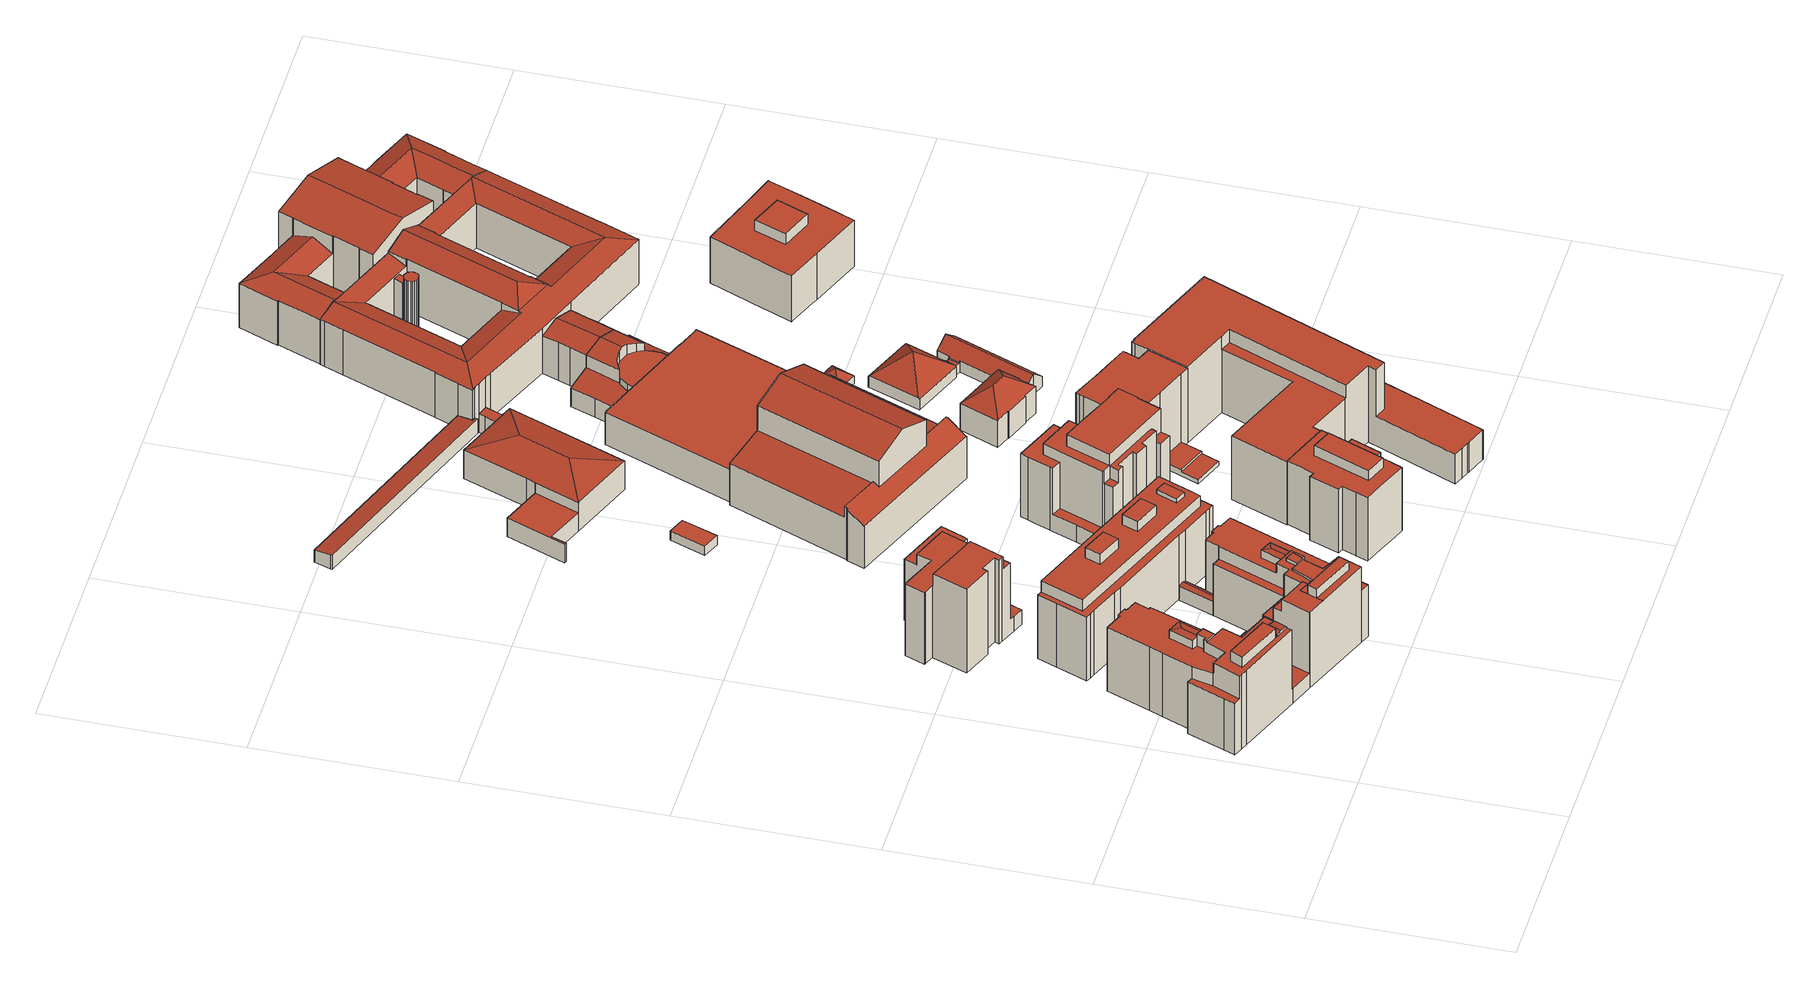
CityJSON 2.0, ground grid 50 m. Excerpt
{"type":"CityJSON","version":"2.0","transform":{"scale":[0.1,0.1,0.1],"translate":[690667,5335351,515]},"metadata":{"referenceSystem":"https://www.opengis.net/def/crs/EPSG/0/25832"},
"CityObjects":{
"building1":{"type":"Building","attributes":{"Gemeindeschluessel":"09162000","HoeheDach":"542.235","HoeheGrund":"517.070","Methode":"2000","NiedrigsteTraufeDesGebaeudes":"521.544","Geometrietyp2DReferenz":"3000","function":"31001_9998","roofType":"1000","measuredHeight":25.16,"storeysAboveGround":7},"geometry":[{"type":"MultiSurface","lod":"2","boundaries":[[[0,1,2,3,4,5,6,7,8,9,10,11,12,13,14,15,16]],[[17,18,19,20]],[[21,22,23,24,25,26,27,28]],[[29,30,31,32]],[[33,34,35,36,37,38,39,40,41,42,43,44,45,46]],[[47,48,49,50,51,52]],[[53,45,44,54]],[[55,56,57,58]],[[59,60,61,62]],[[63,64,65]],[[66,67,68,69,70,71,72,73,74,17,20,75,76,77,78,79,80,81,82,83,84,85,86,87,88,89,90,91,92,93,94,95,96,97,59,62,98,99]],[[87,86,100,101,102,46]],[[103,104,105,106]],[[107,108,109,110,111]],[[106,105,112,113,114,115,116]],[[117,118,119,120]],[[95,121,122,96]],[[123,124,125,126]],[[88,87,46,45,53,127]],[[128,30,29,2,1,40,39]],[[83,82,129,130,131,132]],[[133,134,50,49]],[[42,135,136,137,14,13,43]],[[138,139,140,141]],[[58,57,65,142]],[[90,10,9,91]],[[143,102,101,144]],[[145,35,34,146,52]],[[141,140,147,148,149,150]],[[105,104,151,112]],[[152,144,101,100]],[[2,29,153,3]],[[154,155,156,157,158,118,117,116,115,159,160,161]],[[162,133,49,48]],[[79,163,164,80]],[[152,165,166,167,111,110,144]],[[37,32,31,168,38]],[[75,169,170,76]],[[97,171,60,59]],[[76,170,172,77]],[[0,16,173,135,42,41]],[[92,8,7,93]],[[125,124,132,131]],[[136,174,175,137]],[[52,51,176,162,48,47,177,178,153,29,32,179,145]],[[56,180,63,65,57]],[[141,150,181,55,58,142,182,183,184,185,130,129,186,164,163,187,172,170,169,19,18,188,138]],[[3,153,178,4]],[[150,149,189,181]],[[91,9,8,92]],[[33,190,146,34]],[[52,146,190,191,167,166,47]],[[192,193,148,147]],[[71,27,26,72]],[[17,74,24,23,188,18]],[[72,26,25,73]],[[194,64,63,180]],[[181,189,195,56,55]],[[21,196,139,138,22]],[[197,54,44,43,13,12]],[[67,66,166,165,198]],[[195,199,194,180,56]],[[159,115,114,200]],[[200,114,113,201]],[[93,7,6,94]],[[107,191,190,33,108]],[[77,172,187,78]],[[46,102,143,109,108,33]],[[183,194,199,193,192,184]],[[182,64,194,183]],[[117,120,202,203,192,147,140,139,196,204,205,161,160,103,106,116]],[[89,88,127,197,12,11]],[[197,127,53,54]],[[14,137,175,15]],[[62,61,206,98]],[[128,168,31,30]],[[176,134,133,162]],[[20,19,169,75]],[[68,67,198,154,161,205]],[[207,208,158,157]],[[152,100,209,155,154,198,165]],[[135,173,174,136]],[[113,112,151,201]],[[144,110,109,143]],[[15,175,173,16]],[[70,28,27,71]],[[68,205,204,69]],[[22,138,188,23]],[[38,168,128,39]],[[210,206,61,60,171,122,121,211]],[[208,202,120,119]],[[81,186,129,82]],[[66,99,210,177,47,166]],[[142,65,64,182]],[[73,25,24,74]],[[95,94,6,5,211,121]],[[174,173,175]],[[36,179,32,37]],[[98,206,210,99]],[[85,209,100,86]],[[184,192,203,185]],[[78,187,163,79]],[[35,145,179,36]],[[111,167,191,107]],[[157,156,123,126,207]],[[210,211,5,4,178,177]],[[0,41,40,1]],[[96,122,171,97]],[[89,11,10,90]],[[85,84,123,156,155,209]],[[118,158,208,119]],[[185,203,202,208,207,126,125,131,130]],[[70,69,204,196,21,28]],[[80,164,186,81]],[[84,83,132,124,123]],[[51,50,134,176]],[[160,159,200,201,151,104,103]],[[195,189,149,148,193,199]]],"semantics":{"surfaces":[{"type":"RoofSurface"},{"type":"WallSurface"},{"type":"GroundSurface"}],"values":[0,1,0,1,0,1,1,1,1,0,2,1,1,0,1,1,1,1,1,1,1,0,1,1,1,1,0,1,1,0,1,1,1,1,1,1,1,1,1,1,1,1,0,0,0,0,0,1,1,1,1,0,1,1,1,1,0,1,1,1,1,1,0,0,1,1,1,1,1,1,0,1,0,1,1,0,1,1,1,1,0,0,1,1,1,1,1,1,1,0,1,1,1,1,1,1,0,1,1,1,1,1,1,1,0,1,1,1,1,1,0,1,1,1,1,1,1,0]}}]},
"building2":{"type":"Building","attributes":{"Gemeindeschluessel":"09162000","HoeheDach":"521.700","HoeheGrund":"517.170","Methode":"2000","NiedrigsteTraufeDesGebaeudes":"521.285","Geometrietyp2DReferenz":"3000","function":"51009_1610","roofType":"3100","measuredHeight":4.53},"geometry":[{"type":"MultiSurface","lod":"2","boundaries":[[[212,213,214,215]],[[215,214,216,217]],[[218,219,220,221,217,216]],[[220,219,222,223]],[[223,224,212,215,217,221,220]],[[222,219,218,225]],[[225,218,216,214,213]],[[224,223,222,225,213,212]]],"semantics":{"surfaces":[{"type":"WallSurface"},{"type":"GroundSurface"},{"type":"RoofSurface"}],"values":[0,0,0,0,1,2,2,0]}}]},
"building3":{"type":"Building","attributes":{"Gemeindeschluessel":"09162000","HoeheDach":"541.990","HoeheGrund":"516.990","Methode":"2000","NiedrigsteTraufeDesGebaeudes":"521.390","Geometrietyp2DReferenz":"3000","function":"31001_9998","roofType":"1000","measuredHeight":25,"storeysAboveGround":7},"geometry":[{"type":"MultiSurface","lod":"2","boundaries":[[[226,227,228,229]],[[230,231,232,233]],[[234,235,236,237]],[[238,239,227,226]],[[240,241,242,243,244,245]],[[246,247,248,249,250,251,252,253]],[[254,255,256,239,238,257,258]],[[233,232,254,258]],[[259,260,261,253,252,245,244,262,263,264,265]],[[232,231,266,267,268,269,270,255,254]],[[271,272,273,274]],[[275,267,266,276]],[[229,228,277,278]],[[279,280,281,234,237,282]],[[283,268,267,275]],[[282,237,236,249,248,284,285]],[[286,287,288,289,290,291,292,293,283,275,276,230,233,258,257,238,226,229,278,271,274,265,264,263,262,244,243,242]],[[251,250,249,236,235,294,295,241,240,245,252]],[[290,280,279,291]],[[293,292,291,279,282,285,296,269,268,283]],[[274,273,259,265]],[[227,239,256,297,296,285,284,248,247,246,253,261,260,259,273,272,277,228]],[[297,270,269,296]],[[234,281,289,288,287,286,242,241,295,294,235]],[[256,255,270,297]],[[278,277,272,271]],[[289,281,280,290]],[[276,266,231,230]]],"semantics":{"surfaces":[{"type":"WallSurface"},{"type":"RoofSurface"},{"type":"GroundSurface"}],"values":[0,0,0,0,0,0,0,0,0,1,0,0,0,1,0,0,2,1,0,0,0,1,0,0,0,0,0,0]}}]},
"building4":{"type":"Building","attributes":{"Gemeindeschluessel":"09162000","HoeheDach":"542.300","HoeheGrund":"517.210","Methode":"2000","NiedrigsteTraufeDesGebaeudes":"536.170","Geometrietyp2DReferenz":"3000","function":"31001_9998","roofType":"1000","measuredHeight":25.09,"storeysAboveGround":7},"geometry":[{"type":"MultiSurface","lod":"2","boundaries":[[[298,299,300,301,302]],[[303,304,305,306]],[[307,308,309,310]],[[311,312,313,314]],[[315,316,317,318]],[[319,320,312,311]],[[321,322,323,324]],[[325,300,299,326]],[[326,299,298,327]],[[328,329,330,331]],[[332,323,322,333]],[[334,335,336,337]],[[338,339,308,307]],[[314,313,340,217]],[[341,342,304,303,343,344]],[[345,346,329,328]],[[327,298,302,347]],[[346,348,349,350,351,352,353,354,330,329],[321,324,355,356],[307,310,357,338],[358,325,326,327,347]],[[324,323,332,355]],[[359,360,320,319]],[[356,333,322,321]],[[361,309,308,339]],[[353,352,351,350,349,362,316,315,363,364,365,366,367,368,354]],[[345,369,362,349,348,346]],[[337,336,341,344]],[[370,371,372,373,360,359]],[[331,330,354,368,374,306,305]],[[375,376,377,378]],[[357,361,339,338]],[[310,309,361,357]],[[318,317,376,375]],[[302,301,300,325,358,347]],[[375,378,371,370,359,319,311,314,217,334,337,344,343,303,306,374,368,367,366,365,364,363,315,318]],[[378,377,372,371]],[[336,335,340,313,312,320,360,373,372,377,376,317,316,362,369,345,328,331,305,304,342,341]],[[217,340,335,334]],[[355,332,333,356]]],"semantics":{"surfaces":[{"type":"RoofSurface"},{"type":"WallSurface"},{"type":"GroundSurface"}],"values":[0,1,1,1,1,1,1,1,1,1,0,1,1,1,1,1,1,0,1,1,1,0,1,1,1,1,1,1,1,1,1,1,2,1,0,1,1]}}]},
"building5":{"type":"Building","attributes":{"Gemeindeschluessel":"09162000","HoeheDach":"521.730","HoeheGrund":"516.990","Methode":"2000","NiedrigsteTraufeDesGebaeudes":"521.152","Geometrietyp2DReferenz":"3000","function":"51009_1610","roofType":"3100","measuredHeight":4.74},"geometry":[{"type":"MultiSurface","lod":"2","boundaries":[[[379,380,381,382,383,384,385]],[[386,387,388,389]],[[382,389,388,383]],[[379,390,391,380]],[[385,392,390,379]],[[391,390,392,387,386]],[[387,392,385,384,383,388]],[[381,380,391,386,389,382]]],"semantics":{"surfaces":[{"type":"GroundSurface"},{"type":"RoofSurface"},{"type":"WallSurface"}],"values":[0,1,2,2,2,1,2,2]}}]},
"building6":{"type":"Building","attributes":{"Gemeindeschluessel":"09162000","HoeheDach":"539.087","HoeheGrund":"517.300","Methode":"2000","NiedrigsteTraufeDesGebaeudes":"536.158","Geometrietyp2DReferenz":"3000","function":"31001_9998","roofType":"1000","measuredHeight":21.79,"storeysAboveGround":6},"geometry":[{"type":"MultiSurface","lod":"2","boundaries":[[[393,394,395,396]],[[397,398,399,400]],[[393,401,402,403,404,394]],[[405,406,407,408]],[[400,399,409,410]],[[411,412,413,414]],[[407,415,416,417,418,408]],[[419,420,421,422]],[[422,421,423,424]],[[410,409,425,426]],[[426,425,398,397]],[[427,428,403,402,429,430,431,432]],[[396,395,433,434]],[[401,393,396,434,435,436,411,414,437,438,405,408,418,417,419,422,424,439,431,430,429,402]],[[417,416,420,419]],[[438,437,414,413,440,441,406,405]],[[434,433,442,435]],[[398,425,409,399]],[[441,440,413,412,443,442,433,395,394,404,403,428,427,432,444,423,421,420,416,415,407,406],[410,426,397,400]],[[423,444,432,431,439,424]],[[411,436,435,442,443,412]]],"semantics":{"surfaces":[{"type":"WallSurface"},{"type":"GroundSurface"},{"type":"RoofSurface"}],"values":[0,0,0,0,0,0,0,0,0,0,0,0,0,1,0,0,0,2,2,0,0]}}]},
"building7":{"type":"Building","attributes":{"Gemeindeschluessel":"09162000","HoeheDach":"519.298","HoeheGrund":"516.590","Methode":"1000","NiedrigsteTraufeDesGebaeudes":"519.298","Geometrietyp2DReferenz":"3000","function":"31001_2000","roofType":"1000","measuredHeight":2.71},"geometry":[{"type":"MultiSurface","lod":"2","boundaries":[[[445,446,447,448]],[[446,449,450,447]],[[449,451,452,450]],[[445,451,449,446]],[[445,448,452,451]],[[447,450,452,448]]],"semantics":{"surfaces":[{"type":"WallSurface"},{"type":"RoofSurface"},{"type":"GroundSurface"}],"values":[0,1,0,0,2,0]}}]},
"building8":{"type":"Building","attributes":{"Gemeindeschluessel":"09162000","HoeheDach":"542.490","HoeheGrund":"516.970","Methode":"2000","NiedrigsteTraufeDesGebaeudes":"522.140","Geometrietyp2DReferenz":"3000","function":"31001_9998","roofType":"1000","measuredHeight":25.52,"storeysAboveGround":7},"geometry":[{"type":"MultiSurface","lod":"2","boundaries":[[[453,454,455,456]],[[457,458,459,460]],[[461,453,456,462,463]],[[464,465,466,467]],[[468,469,470,471]],[[472,473,474,475]],[[471,470,476,477]],[[478,479,480,481,482,483,484,485,486,487,488,489,490,491,468,471,477,492,493,494,495,496,497,498,499,500,501,502,503,504,505,506,457,460,507,508,509,510,511,512,513,514,515,464,467,516,517,518,519,520]],[[506,521,458,457]],[[522,523,473,472,524,525,526,527,528,529,530]],[[531,532,533,504,503,502]],[[534,535,536,537]],[[504,533,538,505]],[[485,539,525,486]],[[499,463,462,500]],[[540,519,518,541]],[[526,525,539,542,543,544,545,546,536,535,527]],[[509,546,545,510]],[[484,483,547,548,542,539,485]],[[480,479,549,550,551,481]],[[552,553,476,470,469,554,474,473,523,555]],[[509,508,507,460,459,556,557,537,536,546]],[[498,497,558,559,461,463,499]],[[528,527,535,534]],[[560,557,556,561,562,563]],[[494,493,552,555,564,565,495]],[[491,554,469,468]],[[564,522,530,565]],[[481,551,566,482]],[[567,548,547,566,551,550,549,568,569,540,541,570,571,466,465,572,573,574,575,576]],[[519,540,569,520]],[[462,456,455,531,502,501,500]],[[505,538,521,506]],[[577,524,472,475,578,579]],[[454,562,561,556,459,458,521,538,533,532,531,455]],[[572,465,464,515,514,573]],[[513,574,573,514]],[[576,544,543,567]],[[545,544,576,575,512,511,510]],[[478,568,549,479]],[[558,529,528,534,537,557,560,563,580,559]],[[524,577,487,486,525]],[[512,575,574,513]],[[482,566,547,483]],[[467,466,571,516]],[[564,555,523,522]],[[565,530,529,558,497,496,495]],[[516,571,570,517]],[[488,579,578,489]],[[487,577,579,488]],[[490,489,578,475,474,554,491]],[[517,570,541,518]],[[520,569,568,478]],[[559,580,563,562,454,453,461]],[[567,543,542,548]],[[477,476,553,492]],[[492,553,552,493]]],"semantics":{"surfaces":[{"type":"WallSurface"},{"type":"RoofSurface"},{"type":"GroundSurface"}],"values":[0,0,1,0,0,0,0,2,0,0,0,0,0,0,0,0,1,0,0,0,1,0,0,0,0,0,0,1,0,1,0,0,0,1,1,0,0,0,0,0,1,0,0,0,0,0,0,0,0,0,0,0,0,0,0,0,0]}}]},
"building9":{"type":"Building","attributes":{"Gemeindeschluessel":"09162000","HoeheDach":"542.420","HoeheGrund":"516.506","Methode":"2000","NiedrigsteTraufeDesGebaeudes":"528.779","Geometrietyp2DReferenz":"3000","function":"31001_3048","roofType":"3100","measuredHeight":25.91},"geometry":[{"type":"MultiSurface","lod":"2","boundaries":[[[581,582,583,584]],[[585,586,587,588]],[[589,590,591,592,587,586,593,583,582,594,595,596,597]],[[598,599,600,601,595,594]],[[602,603,592,591,604,605]],[[606,593,586,585]],[[607,608,609,610]],[[611,612,613,596,614]],[[615,616,617,618,605,604]],[[602,605,618,619]],[[596,613,620,597]],[[598,594,582,581]],[[619,618,617,621]],[[604,591,590,615]],[[589,597,620,622,623]],[[584,583,593,606]],[[610,609,600,599]],[[588,587,592,603]],[[620,613,612,624,622]],[[621,617,616,625]],[[601,600,609,608,626,611,614]],[[627,625,616,628,624,612,611,626]],[[598,581,584,606,585,588,603,602,619,621,625,627,607,610,599]],[[627,626,608,607]],[[614,596,595,601]],[[623,622,624,628]],[[623,628,616,615,590,589]]],"semantics":{"surfaces":[{"type":"WallSurface"},{"type":"RoofSurface"},{"type":"GroundSurface"}],"values":[0,0,1,0,0,0,0,0,1,0,0,0,0,0,0,0,0,0,1,0,1,0,2,0,0,1,0]}}]},
"building10":{"type":"Building","attributes":{"Gemeindeschluessel":"09162000","HoeheDach":"520.587","HoeheGrund":"516.289","Methode":"1000","NiedrigsteTraufeDesGebaeudes":"519.855","Geometrietyp2DReferenz":"3000","function":"31001_2000","roofType":"1000","measuredHeight":4.3},"geometry":[{"type":"MultiSurface","lod":"2","boundaries":[[[629,630,631,632]],[[633,634,635,636]],[[637,633,636,638]],[[633,637,639,629,632,640,634]],[[629,639,641,630]],[[634,640,642,635]],[[632,631,642,640]],[[641,638,636,635,642,631,630]],[[637,638,641,639]]],"semantics":{"surfaces":[{"type":"WallSurface"},{"type":"GroundSurface"},{"type":"RoofSurface"}],"values":[0,0,0,1,0,0,0,2,0]}}]},
"building11":{"type":"Building","attributes":{"Gemeindeschluessel":"09162000","HoeheDach":"526.191","HoeheGrund":"515.002","Methode":"2000","NiedrigsteTraufeDesGebaeudes":"520.471","Geometrietyp2DReferenz":"3000","function":"31001_9998","roofType":"3200","measuredHeight":11.19,"storeysAboveGround":2},"geometry":[{"type":"MultiSurface","lod":"2","boundaries":[[[643,644,645,646]],[[647,648,649,650,651,652,653]],[[654,655,648,647]],[[656,657,658,659,660,661]],[[650,649,662,663]],[[664,645,665,655]],[[666,667,668,669]],[[660,659,670,671]],[[672,673,653,652,674,675]],[[646,645,664,676]],[[643,677,678,658,657,656,644]],[[668,679,661,660,671,680,669]],[[681,644,679,668,667]],[[682,683,672,675]],[[663,662,667,666]],[[682,684,685,686,687,683]],[[688,676,664,655,654,686,685]],[[677,643,646,676,688,685,684,682,675,674,652,651,650,663,666,669,680,671,670,678]],[[661,679,644,656]],[[645,644,681,665]],[[670,659,658,678]],[[665,681,667,662,649,648,655]],[[683,687,686,654,647,653,673,672]]],"semantics":{"surfaces":[{"type":"WallSurface"},{"type":"RoofSurface"},{"type":"GroundSurface"}],"values":[0,0,0,1,0,1,0,0,0,0,0,0,1,0,0,0,0,2,0,1,0,1,1]}}]},
"building12":{"type":"Building","attributes":{"Gemeindeschluessel":"09162000","HoeheDach":"519.150","HoeheGrund":"517.270","Methode":"2000","NiedrigsteTraufeDesGebaeudes":"518.524","Geometrietyp2DReferenz":"3000","function":"51009_1610","roofType":"1000","measuredHeight":1.88},"geometry":[{"type":"MultiSurface","lod":"2","boundaries":[[[689,690,691,692,693,694]],[[695,696,692,691]],[[697,695,691,690]],[[698,697,690,689]],[[696,699,693,692]],[[689,694,700,698]],[[700,699,696,695,697,698]],[[694,693,699,700]]],"semantics":{"surfaces":[{"type":"WallSurface"},{"type":"RoofSurface"},{"type":"GroundSurface"}],"values":[0,0,1,0,1,2,0,0]}}]},
"building13":{"type":"Building","attributes":{"Gemeindeschluessel":"09162000","HoeheDach":"539.670","HoeheGrund":"517.019","Methode":"2000","NiedrigsteTraufeDesGebaeudes":"525.760","Geometrietyp2DReferenz":"3000","function":"31001_9998","roofType":"1000","measuredHeight":22.65,"storeysAboveGround":6},"geometry":[{"type":"MultiSurface","lod":"2","boundaries":[[[701,702,703,704,705,706]],[[707,708,709,710]],[[711,712,713,714]],[[715,716,717,718,719,720]],[[721,722,712,711]],[[723,716,715,721,711,714,724,725,726,478,520,519,727,728,729,730,731,732,705,704,703,702,733,734,735,707,710]],[[734,736,737,735]],[[726,725,738,739,740,741]],[[742,743,744,745]],[[745,744,746,747]],[[733,748,736,734]],[[715,720,722,721]],[[749,723,710,709]],[[749,709,708,737,736,748,701,706,750,751,742,745,747]],[[727,752,753,728]],[[726,741,754,478]],[[731,730,755,743,742,751]],[[731,751,750,732]],[[728,753,756,729]],[[757,713,712,722,720,719,758,739,738]],[[702,701,748,733]],[[729,756,755,730]],[[741,740,759,718,717,746,744,743,755,756,753,752,760,761,754]],[[758,759,740,739]],[[735,737,708,707]],[[519,760,752,727]],[[478,754,761,520]],[[520,761,760,519]],[[732,750,706,705]],[[747,746,717,716,723,749]],[[757,724,714,713]],[[738,725,724,757]],[[719,718,759,758]]],"semantics":{"surfaces":[{"type":"WallSurface"},{"type":"GroundSurface"},{"type":"RoofSurface"}],"values":[0,0,0,0,0,1,0,0,0,0,0,0,0,2,0,0,0,0,0,2,0,0,2,0,0,0,0,0,0,0,0,0,0]}}]},
"building14":{"type":"Building","attributes":{"name":"St. Bonifaz","Gemeindeschluessel":"09162000","HoeheDach":"528.670","HoeheGrund":"516.020","Methode":"2000","NiedrigsteTraufeDesGebaeudes":"521.487","Geometrietyp2DReferenz":"3000","function":"31001_3041","roofType":"1000","measuredHeight":12.65,"storeysAboveGround":2},"geometry":[{"type":"MultiSurface","lod":"2","boundaries":[[[762,763,764,765,766,767]],[[768,769,770,771]],[[772,773,774,775,776,777,778,779]],[[780,781,782,783]],[[784,763,762,785]],[[786,787,788,789]],[[790,791,766,765,792]],[[793,794,795,796]],[[797,798,799,800]],[[801,802,803,804]],[[791,805,777,776,766]],[[806,792,794,793,807]],[[775,808,767,766,776]],[[800,799,809,810]],[[811,812,813,814,815,816,772,779]],[[796,795,817,818]],[[819,820,815,814]],[[821,822,823,824]],[[825,826,827,828]],[[771,770,781,780]],[[807,793,822,821]],[[786,804,803,813,812,787]],[[774,829,808,775]],[[801,790,792,806,802]],[[813,803,802,806,807,821,824,819,814]],[[824,823,820,819]],[[830,805,791,790,801,804,786,789,768,771,780,783,797,800,810,831,825,828]],[[783,782,798,797]],[[784,818,817,764,763]],[[773,832,829,774]],[[785,762,767,808]],[[784,785,808,829,832,816,815,820,823,822,793,796,818]],[[830,778,777,805]],[[772,816,832,773]],[[810,809,833,831]],[[789,788,769,768]],[[830,828,827,811,779,778]],[[817,795,794,792,765,764]],[[811,827,826,833,809,799,798,782,781,770,769,788,787,812]],[[831,833,826,825]]],"semantics":{"surfaces":[{"type":"RoofSurface"},{"type":"WallSurface"},{"type":"GroundSurface"}],"values":[0,1,0,1,1,1,1,1,1,1,1,1,1,1,1,1,1,1,1,1,1,1,1,1,0,1,2,1,1,1,1,0,1,1,1,1,1,0,0,1]}}]},
"building15":{"type":"Building","attributes":{"Gemeindeschluessel":"09162000","HoeheDach":"529.260","HoeheGrund":"517.030","Methode":"2000","NiedrigsteTraufeDesGebaeudes":"519.635","Geometrietyp2DReferenz":"3000","function":"31001_9998","roofType":"3500","measuredHeight":12.23,"storeysAboveGround":2},"geometry":[{"type":"MultiSurface","lod":"2","boundaries":[[[834,835,836,837]],[[838,839,840,841]],[[842,843,844,845,846,847,848,849,850,851,852,853,854,855,856,857,858,838,841,859,860,861,862,863,834,837]],[[864,865,840,839,866]],[[867,868,869,870,871]],[[842,837,836,872,873]],[[874,875,876,877]],[[836,835,878,879,880,872]],[[859,841,840,865,881]],[[845,882,883,846]],[[846,883,884,847]],[[885,886,887,888]],[[838,858,889,890,866,839]],[[860,859,881,886,885,877,876,891]],[[864,866,890]],[[860,891,892,861]],[[882,893,894,895,896,869,868]],[[897,898,864,890,889]],[[899,873,872,880,892,891,876,875,900,901,902,903]],[[904,905,884,883,882,868,867,906]],[[863,878,835,834]],[[857,897,889,858]],[[851,850,907,871]],[[898,908,887,886,881,865,864]],[[909,903,902,910]],[[874,877,885,888]],[[862,861,892,880,879]],[[848,905,904,849]],[[857,856,908,898,897]],[[906,867,871,907]],[[842,873,899,843]],[[856,855,900,875,874,888,887,908]],[[844,843,899,903,909,911,894,893]],[[909,910,912,911]],[[854,853,896,895,912,910,902,901]],[[851,871,870,852]],[[853,852,870,869,896]],[[850,849,904,906,907]],[[847,884,905,848]],[[912,895,894,911]],[[845,844,893,882]],[[862,879,878,863]],[[854,901,900,855]]],"semantics":{"surfaces":[{"type":"WallSurface"},{"type":"GroundSurface"},{"type":"RoofSurface"}],"values":[0,0,1,2,2,0,0,2,0,0,0,0,0,0,2,0,2,2,2,2,0,0,0,2,0,2,0,0,0,2,0,0,0,2,0,0,0,0,0,0,0,0,0]}}]},
"building16":{"type":"Building","attributes":{"Gemeindeschluessel":"09162000","HoeheDach":"521.680","HoeheGrund":"516.690","Methode":"1000","NiedrigsteTraufeDesGebaeudes":"519.022","Geometrietyp2DReferenz":"3000","function":"31001_2000","roofType":"3500","measuredHeight":4.99},"geometry":[{"type":"MultiSurface","lod":"2","boundaries":[[[913,914,915,916]],[[913,917,918,914]],[[919,920,918]],[[916,921,917,913]],[[917,919,918]],[[919,921,920]],[[914,918,920,915]],[[915,920,921,916]],[[917,921,919]]],"semantics":{"surfaces":[{"type":"GroundSurface"},{"type":"WallSurface"},{"type":"RoofSurface"}],"values":[0,1,2,1,2,2,1,1,2]}}]},
"building17":{"type":"Building","attributes":{"Gemeindeschluessel":"09162000","HoeheDach":"528.670","HoeheGrund":"515.919","Methode":"2000","NiedrigsteTraufeDesGebaeudes":"527.109","Geometrietyp2DReferenz":"3000","function":"31001_3048","roofType":"3100","measuredHeight":12.75},"geometry":[{"type":"MultiSurface","lod":"2","boundaries":[[[922,792,765,766,923]],[[765,924,925,926,927,766]],[[928,927,926,929]],[[929,926,925,930]],[[931,932,933,934]],[[930,925,924,932,931]],[[935,936,792,922]],[[934,933,936,935]],[[792,936,933,932,924,765]],[[923,766,927,928]],[[930,931,934,935,922,923,928,929]]],"semantics":{"surfaces":[{"type":"WallSurface"},{"type":"RoofSurface"},{"type":"GroundSurface"}],"values":[0,1,0,0,0,0,0,0,1,0,2]}}]},
"building18":{"type":"Building","attributes":{"Gemeindeschluessel":"09162000","HoeheDach":"531.190","HoeheGrund":"516.190","Methode":"3220","NiedrigsteTraufeDesGebaeudes":"531.190","Geometrietyp2DReferenz":"3000","function":"31001_3048","roofType":"9999","measuredHeight":15},"geometry":[{"type":"MultiSurface","lod":"2","boundaries":[[[937,938,939,940]],[[941,942,943,944]],[[945,946,947,948]],[[949,950,951,952]],[[953,954,955,956]],[[957,958,959,960]],[[961,962,963,964]],[[950,965,966,951]],[[962,957,960,963]],[[958,967,968,959]],[[969,937,940,970]],[[945,971,965,950,949,954,953,972,973,967,958,957,962,961,974,975,942,941,938,937,969,976,946]],[[942,975,977,943]],[[973,972,978,979]],[[975,974,980,977]],[[965,971,981,966]],[[938,941,944,939]],[[971,945,948,981]],[[946,976,982,947]],[[967,973,979,968]],[[974,961,964,980]],[[947,982,970,940,939,944,943,977,980,964,963,960,959,968,979,978,956,955,952,951,966,981,948]],[[972,953,956,978]],[[954,949,952,955]],[[976,969,970,982]]],"semantics":{"surfaces":[{"type":"WallSurface"},{"type":"RoofSurface"},{"type":"GroundSurface"}],"values":[0,0,0,0,0,0,0,0,0,0,0,1,0,0,0,0,0,0,0,0,0,2,0,0,0]}}]},
"building19":{"type":"Building","attributes":{"name":"Benediktinerkloster","Gemeindeschluessel":"09162000","HoeheDach":"534.090","HoeheGrund":"516.107","Methode":"2000","NiedrigsteTraufeDesGebaeudes":"529.388","Geometrietyp2DReferenz":"3000","function":"31001_3048","roofType":"3100","measuredHeight":17.98,"storeysAboveGround":3},"geometry":[{"type":"MultiSurface","lod":"2","boundaries":[[[983,984,985,986]],[[987,988,989,990]],[[991,992,993,994,995,996,997,998]],[[999,1000,1001,1002]],[[1003,1004,1005,1006,985,984,991,998,1007,1001,1008,1009,1010,1011]],[[1012,1013,1014,1015,1016,983,986,1017,1018,1019,1020,1021,1022,987,990,1023,1024,1025,1026,1027,1028,1029,1030,1031,1032,1033,1034],[1035,1036,1037,1038,1039,1040,1041],[1042,1043,1044,1045,1046,1047,1048]],[[1013,994,993,1014]],[[1000,999,1049,1040,1039,1038,1050]],[[1017,1006,1005,1018]],[[1001,1051,1008]],[[1037,1052,1050,1038]],[[1023,1053,1054,1024]],[[1011,1010,1055,1056,1057,1054,1053,989,988,1058]],[[1024,1054,1057,1025]],[[1034,996,995,1012]],[[1016,1015,992,991,984,983]],[[1018,1005,1004,1019]],[[1001,1000,1050,1052,1059,1060,1061,1062,1051]],[[1014,993,992,1015]],[[1063,1064,1065,1066,1067]],[[1068,1008,1069,1070]],[[1066,1060,1059,1067]],[[1042,1048,1071,1072,1073,1074,1043]],[[1055,1075,1076,1077,1062,1061,1065,1064,997,996,1034,1033,1032,1031,1030,1029,1028,1027,1026,1056]],[[1078,1074,1073,1076,1075]],[[986,985,1006,1017]],[[1051,1062,1077,1072,1071,1079,1069,1008]],[[1073,1072,1077,1076]],[[1040,1049,1080,1041]],[[1019,1004,1003,1020]],[[990,989,1053,1023]],[[998,1049,999,1002,1007]],[[1012,995,994,1013]],[[1009,1008,1068]],[[1036,1035,1041,1080,1063,1067,1059,1052,1037]],[[1009,1068,1070,1081,1010]],[[1065,1061,1060,1066]],[[1047,1079,1071,1048]],[[1002,1001,1007]],[[1025,1057,1056,1026]],[[1022,1058,988,987]],[[1070,1069,1079,1047,1046,1045,1081]],[[1045,1044,1043,1074,1078,1081]],[[998,997,1064,1063,1080,1049]],[[1021,1020,1003,1011,1058,1022]],[[1081,1078,1075,1055,1010]]],"semantics":{"surfaces":[{"type":"WallSurface"},{"type":"RoofSurface"},{"type":"GroundSurface"}],"values":[0,0,1,0,1,2,0,0,0,1,0,0,1,0,0,0,0,1,0,1,0,0,0,0,1,0,1,0,0,0,0,1,0,0,0,1,0,0,0,0,0,0,0,1,0,1]}}]},
"building20":{"type":"Building","attributes":{"Gemeindeschluessel":"09162000","HoeheDach":"529.197","HoeheGrund":"516.168","Methode":"2000","NiedrigsteTraufeDesGebaeudes":"529.197","Geometrietyp2DReferenz":"3000","function":"51009_1610","roofType":"1000","measuredHeight":13.03},"geometry":[{"type":"MultiSurface","lod":"2","boundaries":[[[1082,1083,1084,1085]],[[956,1086,1087,978]],[[951,952,955,956,978,979,1082,1085,1088,1089]],[[1085,1084,1090,1088]],[[1091,1092,1093,1090,1084,1083,1094,1087,1086,1095]],[[1088,1090,1093,1089]],[[951,1092,1091,952]],[[955,952,1091,1095]],[[955,1095,1086,956]],[[951,1089,1093,1092]],[[978,1087,1094,979]],[[1082,979,1094,1083]]],"semantics":{"surfaces":[{"type":"WallSurface"},{"type":"GroundSurface"},{"type":"RoofSurface"}],"values":[0,0,1,0,2,0,0,0,0,0,0,0]}}]},
"building21":{"type":"Building","attributes":{"Gemeindeschluessel":"09162000","HoeheDach":"533.300","HoeheGrund":"516.526","Methode":"2000","NiedrigsteTraufeDesGebaeudes":"530.222","Geometrietyp2DReferenz":"3000","function":"31001_9998","roofType":"1000","measuredHeight":16.77,"storeysAboveGround":4},"geometry":[{"type":"MultiSurface","lod":"2","boundaries":[[[1096,1097,1098,1099]],[[1100,1101,1102,1103]],[[1104,1105,1106,1107,1108,1109,1110,1111]],[[1099,1098,1101,1100]],[[1112,1113,1114,1115,1116,1117,1118,1119,1120,1121]],[[1122,1123,1124,1125,1126,1106,1105,1104,1111,1127,1128,1129,1120,1119,1118,1117,1116]],[[1109,1108,1107,1130,1131,1132,1133,1134,1115,1114,1113,1112,1121,1135,1136,1137,1110],[1099,1100,1103,1096]],[[1126,1125,1131,1130,1107,1106]],[[1110,1137,1136,1135,1121,1120,1129,1128,1127,1111]],[[1102,1101,1098,1097]],[[1125,1124,1123,1122,1116,1115,1134,1133,1132,1131]],[[1103,1102,1097,1096]]],"semantics":{"surfaces":[{"type":"WallSurface"},{"type":"GroundSurface"},{"type":"RoofSurface"}],"values":[0,0,0,0,0,1,2,0,0,2,0,0]}}]},
"building22":{"type":"Building","attributes":{"name":"Staatliche Antikensammlungen","Gemeindeschluessel":"09162000","HoeheDach":"537.420","HoeheGrund":"516.186","Methode":"2000","NiedrigsteTraufeDesGebaeudes":"523.239","Geometrietyp2DReferenz":"3000","function":"31001_3000","roofType":"3100","measuredHeight":21.23,"storeysAboveGround":1},"geometry":[{"type":"MultiSurface","lod":"2","boundaries":[[[1138,1139,1140,1141,1142,1143]],[[1144,1145,1146,1147,1139,1138,1148,1149]],[[1150,1151,1152,1153]],[[1154,1155,1156,1157,1158,1159]],[[1160,1161,1162,1163,1164,1165,1166,1167,1168,1169,1170,1171,1172,1173,1174]],[[1175,1176,1177,1178,1179,1180,1181,1182,1167]],[[1183,1184,1185,1186]],[[1187,1147,1178,1177,1176,1175,1188]],[[1189,1190,1191,1192,1193,1194]],[[1174,1173,1172,1171,1170,1191,1190,1189,1190,1195,1196,1197,1198,1199,1200,1201]],[[996,1202,1203,1204,1205,1178,1147,1146,1145,1144]],[[1206,1207,1208,1209]],[[1210,1211,1212,1213,1214,1215]],[[1179,1178,1205,1216]],[[1217,1188,1175,1167,1166,1165]],[[1199,1198,1197,1218,1219,1220]],[[1208,1161,1160,1209]],[[1221,1141,1140,1217,1165,1164,1222]],[[1216,1205,1204,1223]],[[1157,1224,1225,1226,1227,1228]],[[1229,1230,1231,1228,1215,1152,1151,1232,1233,1234]],[[1161,1208,1207,1148,1138,1143,1235,1236,1237,1162]],[[1216,1223,1238,1239,1240,1241,1242,1243,1244,1245,1246,1247,1248,1249,1250,1150,1153,1214,1213,1212,1193,1194,1193,1192,1251,1252,1253,1182,1181,1180,1179],[1221,1222,1254,1237,1236,1235,1143,1142,1141],[1255,1256,1156,1155,1154,1257,1258,1220,1219,1218]],[[1140,1139,1147,1187,1188,1217]],[[1240,1239,1238,1223,1204,1203,1202,996]],[[1256,1255,1218,1197,1196,1225,1224,1157,1156]],[[1228,1227,1226,1259,1211,1210,1215]],[[1182,1253,1252,1169,1168,1167]],[[1247,1246,1245,1244,1243,1242,1241,1240,996,1144,1149,1206,1209,1160,1174,1201,1260,1186,1185,1229,1234,1248]],[[1185,1184,1159,1158,1157,1228,1231,1230,1229]],[[1206,1149,1148,1207]],[[1184,1183,1261,1200,1199,1220,1258,1257,1154,1159]],[[1259,1190,1189,1194,1193,1212,1211]],[[1153,1152,1215,1214]],[[1196,1195,1190,1259,1226,1225]],[[1234,1233,1232,1151,1150,1250,1249,1248]],[[1237,1254,1222,1164,1163,1162]],[[1260,1201,1200,1261]],[[1170,1169,1252,1251,1192,1191]],[[1260,1261,1183,1186]]],"semantics":{"surfaces":[{"type":"WallSurface"},{"type":"RoofSurface"},{"type":"GroundSurface"}],"values":[0,1,0,0,1,0,0,1,0,1,1,1,0,0,0,0,0,0,0,1,1,0,2,1,0,0,1,0,0,1,0,0,0,0,0,0,0,0,0,1]}}]}
},
"vertices":[
[479,248,212],[465,254,212],[461,247,212],[440,193,212],[490,170,212],[603,455,212],[568,469,212],[570,474,212],[545,484,212],[543,478,212],[513,490,212],[499,455,212],[498,455,212],[438,304,212],[460,295,212],[482,351,212],[514,338,212],[98,488,21],[98,488,211],[111,521,211],[111,521,21],[24,286,174],[55,356,174],[68,411,174],[67,411,174],[54,416,174],[16,321,174],[6,295,174],[5,293,174],[461,247,246],[461,247,249],[440,255,249],[440,255,246],[384,228,240],[378,214,240],[394,207,240],[423,262,240],[440,255,240],[452,284,240],[476,274,240],[465,254,240],[479,248,240],[492,282,240],[438,304,240],[425,270,240],[404,278,240],[404,277,240],[327,165,246],[334,182,246],[334,182,272],[344,206,272],[344,206,246],[351,225,246],[404,278,174],[425,270,174],[142,417,211],[142,417,237],[128,423,235],[128,423,211],[541,223,21],[541,223,174],[493,102,174],[493,102,21],[164,460,238],[189,471,235],[153,485,235],[279,185,21],[218,209,21],[48,276,21],[30,283,21],[5,293,21],[6,295,21],[16,321,21],[54,416,21],[67,411,21],[155,632,21],[167,628,21],[202,614,21],[204,619,21],[229,610,21],[227,604,21],[257,592,21],[243,556,21],[264,548,21],[190,362,21],[267,332,21],[328,308,21],[404,277,21],[478,463,21],[499,455,21],[513,490,21],[543,478,21],[545,484,21],[570,474,21],[568,469,21],[604,455,21],[615,450,21],[527,229,21],[492,100,21],[467,110,21],[328,308,65],[328,308,175],[404,277,175],[57,288,242],[57,288,271],[73,320,271],[73,320,242],[316,255,211],[384,228,211],[392,247,211],[317,281,211],[309,259,211],[190,273,271],[190,273,245],[212,265,249],[233,256,245],[233,256,242],[245,283,242],[245,283,208],[161,316,208],[161,316,242],[604,455,174],[615,450,174],[190,362,172],[190,362,182],[180,366,182],[180,366,172],[478,463,174],[476,274,249],[243,556,211],[248,554,211],[248,554,182],[264,548,182],[449,136,272],[459,160,272],[492,282,235],[476,288,237],[460,295,235],[55,356,211],[55,356,242],[98,339,242],[98,339,211],[153,485,211],[392,247,175],[317,281,175],[394,207,246],[378,214,246],[123,389,242],[123,389,247],[126,397,247],[126,397,211],[177,240,271],[317,281,65],[440,193,246],[214,211,65],[266,332,65],[266,332,172],[255,305,172],[255,305,208],[219,224,245],[219,224,242],[214,211,242],[449,136,246],[229,610,211],[227,604,211],[279,185,65],[279,185,246],[309,259,246],[452,284,249],[155,632,211],[167,628,211],[527,229,174],[202,614,211],[514,338,235],[492,329,237],[482,351,235],[459,160,246],[467,110,246],[490,170,246],[423,262,246],[146,416,238],[133,394,211],[189,471,211],[164,408,211],[151,378,211],[180,366,211],[257,592,211],[204,619,211],[68,411,211],[133,394,247],[384,228,246],[316,255,246],[151,378,242],[151,378,247],[164,408,235],[142,417,247],[24,286,242],[498,455,174],[218,209,65],[164,408,247],[198,232,249],[177,240,245],[170,339,242],[180,366,242],[30,283,242],[48,276,242],[492,100,174],[170,339,172],[170,339,208],[267,332,65],[467,110,174],[603,455,174],
[243,556,22],[243,556,64],[257,592,64],[257,592,22],[279,646,65],[279,646,22],[286,643,67],[300,637,63],[300,637,22],[286,643,22],[264,548,63],[264,548,22],[251,553,22],[251,553,67],
[148,1061,20],[148,1061,233],[147,1062,233],[147,1062,20],[221,943,20],[221,943,270],[216,930,270],[216,930,20],[396,1024,64],[396,1024,201],[356,1040,201],[356,1040,64],[175,1051,20],[175,1051,233],[291,1145,201],[424,1093,201],[424,1093,20],[291,1145,20],[290,1146,20],[290,1146,201],[278,1113,233],[345,1087,233],[371,1077,233],[371,1077,201],[345,1087,201],[278,1113,201],[277,1114,201],[277,1114,233],[140,961,270],[174,1049,270],[174,1049,233],[174,1049,20],[140,961,20],[262,1076,233],[263,1076,233],[277,1113,233],[277,1114,20],[277,1113,20],[263,1076,20],[262,1076,20],[264,926,270],[259,914,270],[269,910,270],[273,908,270],[308,995,270],[168,1112,20],[168,1112,233],[169,1113,233],[169,1113,20],[259,914,20],[264,926,20],[167,1113,233],[167,1113,20],[312,892,64],[339,881,64],[347,901,64],[299,898,64],[269,910,20],[356,1040,233],[299,898,233],[411,1061,20],[400,1033,20],[396,1024,20],[347,901,20],[339,881,20],[312,892,20],[299,898,20],[273,908,20],[400,1033,201],[411,1061,201],[273,908,233],[308,995,233],
[615,566,256],[636,619,256],[609,630,256],[593,589,256],[588,577,256],[209,766,22],[209,766,212],[228,815,212],[228,815,22],[483,680,244],[483,680,273],[550,653,273],[550,653,244],[513,553,22],[513,553,212],[299,637,212],[299,637,22],[673,639,22],[673,639,212],[687,633,212],[687,633,22],[534,544,22],[534,544,212],[348,733,244],[348,733,273],[413,707,273],[413,707,244],[609,630,244],[636,619,244],[615,566,244],[198,701,212],[198,701,244],[241,810,244],[241,810,212],[397,667,273],[332,693,273],[203,676,22],[203,676,212],[191,680,212],[191,680,22],[467,639,244],[467,639,273],[279,646,212],[177,686,212],[185,706,212],[185,706,22],[177,686,22],[626,531,212],[626,531,244],[588,577,244],[637,558,244],[669,640,244],[621,660,244],[495,710,244],[425,737,244],[360,763,244],[242,810,244],[397,667,244],[332,693,244],[534,612,244],[593,589,244],[610,514,22],[610,514,212],[534,612,273],[669,640,212],[669,640,22],[621,660,22],[495,710,22],[425,737,22],[360,763,22],[242,810,22],[637,558,212],[618,511,22],[622,509,22],[622,509,212],[618,511,212],[241,810,22],[668,584,22],[668,584,212],[636,504,212],[636,504,22],
[513,490,20],[499,455,20],[488,459,20],[478,463,20],[513,553,20],[524,548,20],[534,544,20],[488,459,67],[524,548,67],[513,553,62],[478,463,62],[513,490,62],[499,455,62],[534,544,62],
[931,259,23],[931,259,212],[945,253,212],[945,253,23],[863,159,212],[863,159,241],[810,179,241],[810,179,212],[945,293,23],[959,329,23],[959,329,212],[945,293,212],[750,167,23],[750,167,212],[762,197,212],[762,197,23],[867,323,241],[867,323,212],[887,147,23],[887,147,212],[875,117,212],[875,117,23],[762,198,212],[776,233,212],[776,233,23],[762,198,23],[762,238,23],[762,238,212],[791,314,212],[791,314,23],[805,308,212],[805,308,23],[920,302,241],[920,302,212],[882,359,212],[935,339,212],[935,339,23],[882,359,23],[833,378,23],[833,378,212],[915,178,212],[915,178,23],[901,183,23],[888,149,23],[850,127,23],[798,148,23],[819,342,23],[850,127,212],[798,148,212],[901,183,212],[888,149,212],[819,342,212],
[450,1629,16],[450,1629,43],[405,1647,43],[405,1647,16],[484,1720,43],[440,1737,43],[484,1720,16],[440,1737,16],
[705,883,71],[705,883,208],[679,893,208],[679,893,71],[825,910,20],[825,910,208],[822,901,208],[822,901,20],[660,770,71],[656,832,71],[635,780,71],[984,870,20],[984,870,242],[1024,854,242],[1024,854,20],[774,696,20],[774,696,240],[740,710,240],[740,710,20],[836,700,206],[836,700,240],[831,687,240],[831,687,206],[745,721,240],[745,721,20],[1063,671,20],[1038,681,20],[1029,685,20],[963,711,20],[921,728,20],[925,735,20],[896,747,20],[894,747,20],[870,686,20],[860,662,20],[827,675,20],[831,686,20],[831,687,20],[779,707,20],[692,742,20],[688,730,20],[673,736,20],[654,744,20],[663,768,20],[664,768,20],[660,770,20],[635,780,20],[656,832,20],[679,893,20],[683,901,20],[697,937,20],[705,958,20],[713,978,20],[833,930,20],[817,890,20],[800,845,20],[799,844,20],[880,811,20],[881,812,20],[907,878,20],[912,890,20],[915,898,20],[950,884,20],[1086,830,20],[1083,822,20],[1070,789,20],[1102,776,20],[1104,776,20],[833,930,208],[683,760,203],[683,760,240],[870,686,206],[870,686,275],[836,700,275],[683,760,275],[683,760,241],[663,768,241],[663,768,203],[683,901,208],[697,937,208],[705,958,208],[728,873,241],[728,873,275],[800,845,275],[800,845,241],[713,978,208],[894,747,275],[1102,776,242],[1070,789,242],[896,747,275],[916,798,275],[881,812,275],[880,811,275],[799,844,275],[925,735,242],[896,747,242],[1038,681,242],[1029,685,242],[963,711,242],[688,730,240],[692,742,240],[779,707,240],[673,736,240],[817,890,208],[817,890,241],[664,768,241],[660,770,241],[746,918,241],[746,918,208],[723,927,208],[723,927,241],[673,736,203],[654,744,203],[921,728,242],[916,798,242],[1063,671,242],[1104,776,242],[1083,822,242],[1086,830,242],[950,884,242],[915,898,242],[912,890,242],[907,878,242],[881,812,242],[860,662,206],[831,686,206],[827,675,206],[705,883,241],
[822,1135,15],[822,1135,141],[821,1132,140],[821,1132,15],[469,1327,15],[469,1327,167],[471,1326,167],[471,1326,15],[571,1276,162],[577,1292,171],[475,1334,171],[473,1330,169],[451,1282,140],[841,1183,170],[842,1186,171],[747,1224,171],[741,1208,162],[841,1183,15],[962,1492,15],[962,1492,138],[842,1186,138],[597,1636,15],[473,1330,15],[475,1334,138],[597,1636,139],[451,1282,15],[938,1501,15],[938,1501,145],[949,1497,142],[949,1497,15],[866,1529,165],[866,1529,239],[747,1224,239],[747,1224,165],[577,1292,165],[696,1596,165],[616,1628,144],[610,1631,142],[610,1631,15],[741,1208,239],[616,1628,15],[656,1242,274],[571,1276,239],[781,1563,274],[696,1596,15],[868,1529,165],[868,1529,15],[696,1596,239],
[151,2464,13],[151,2464,56],[152,2468,55],[152,2468,13],[700,2270,13],[715,2309,13],[715,2309,49],[700,2270,55],[709,2267,13],[709,2267,55],[705,2259,13],[168,2510,13],[705,2259,56],[168,2510,49],
[727,2189,0],[727,2189,85],[608,1887,85],[608,1887,0],[482,2067,55],[482,2067,85],[483,2067,85],[483,2067,0],[482,2067,0],[379,2108,0],[379,2108,55],[438,1953,55],[438,1953,85],[727,2189,55],[751,2251,55],[751,2252,55],[724,2261,55],[719,2246,55],[700,2200,55],[492,2090,85],[492,2090,0],[439,1953,85],[556,2005,112],[557,2255,0],[557,2255,85],[700,2199,85],[700,2199,0],[724,2261,0],[719,2246,0],[320,1957,55],[334,1993,55],[334,1993,0],[320,1957,0],[439,1953,0],[751,2251,0],[751,2252,0],[700,2200,85],[700,2200,0],[608,2137,112],[326,1955,0],[326,1955,55],[340,1991,0],[340,1992,0],[340,1992,55],[340,1991,55],[438,1953,0],
[923,611,23],[923,611,35],[941,656,35],[941,656,41],[963,711,41],[963,711,23],[1016,626,35],[1016,626,41],[998,581,35],[998,581,23],[1038,681,41],[1038,681,23],
[1268,234,108],[1268,234,20],[1329,382,20],[1410,577,20],[1455,684,20],[1455,684,108],[1114,23,20],[1114,23,108],[1095,30,108],[1095,30,20],[959,329,20],[959,329,209],[833,378,209],[833,378,20],[1084,304,20],[1167,271,20],[1167,271,247],[1087,303,247],[1087,303,209],[1084,304,209],[968,350,20],[968,350,209],[1070,40,20],[891,524,20],[1113,436,20],[1187,622,20],[1115,809,20],[1118,817,20],[1127,813,20],[1128,815,20],[1442,691,20],[1442,689,20],[1171,0,20],[1169,1,20],[1120,20,20],[1169,1,108],[1120,20,108],[1113,436,209],[1186,622,209],[1186,622,247],[1187,622,247],[1385,713,108],[1385,713,247],[1188,238,247],[1188,238,108],[1158,250,247],[1158,250,108],[1171,0,108],[1070,40,108],[1442,689,108],[1442,691,108],[1115,809,247],[1118,817,247],[1063,671,247],[1128,815,247],[1127,813,247],[891,524,209],[1215,611,209],[1215,611,247],[1102,776,247],[1104,776,247],
[902,1981,126],[930,1982,133],[942,1978,137],[964,2035,137],[912,2055,122],[878,1968,122],[1080,1837,10],[1080,1837,106],[949,1497,106],[949,1497,10],[851,1926,81],[858,1945,81],[873,1965,83],[878,1968,84],[912,2055,84],[855,2077,65],[831,2015,65],[804,1944,65],[938,1501,10],[938,1501,106],[868,1529,106],[868,1529,10],[930,1982,101],[902,1981,101],[1019,1860,10],[1019,1860,106],[1069,1841,106],[1069,1841,10],[1015,2016,10],[912,2055,10],[1015,2016,122],[985,1936,101],[985,1936,122],[977,1952,125],[977,1952,101],[696,1596,10],[696,1596,106],[616,1628,106],[616,1628,10],[1071,1994,10],[1071,1994,65],[1046,1930,65],[1046,1930,10],[855,2077,10],[1015,2016,87],[985,1936,87],[878,1968,101],[610,1631,106],[610,1631,10],[804,1944,106],[1020,1861,106],[1020,1861,65],[979,1877,81],[979,1877,101],[851,1926,101],[960,1971,131],[960,1971,101],[987,1896,81],[987,1896,101],[986,1932,86],[986,1932,101],[987,1916,101],[987,1916,84],[749,1965,10],[749,1965,106],[804,1943,106],[804,1943,10],[873,1965,101],[831,2015,10],[742,1967,10],[858,1945,101],[742,1967,106],
[1177,1044,20],[1177,1044,50],[1145,1056,80],[1145,1056,20],[1078,1430,20],[1078,1430,51],[1212,1377,51],[1212,1377,20],[1113,1069,20],[1115,1072,20],[1096,1080,20],[1079,1035,20],[1042,1050,20],[1041,1048,20],[977,1073,20],[977,1075,20],[941,1089,20],[980,1188,20],[1118,1134,20],[1107,1107,20],[1126,1100,20],[1181,1240,20],[1161,1248,20],[1160,1243,20],[1026,1296,20],[1172,1275,20],[1192,1267,20],[1205,1299,20],[1236,1286,20],[1268,1274,20],[1119,1336,112],[1210,1374,54],[1077,1427,54],[1010,1118,143],[1049,1103,143],[1117,1132,101],[1118,1134,99],[980,1188,99],[1144,1057,80],[1113,1069,52],[1179,1241,46],[1179,1241,50],[1189,1268,50],[1189,1268,46],[1268,1274,50],[1236,1286,80],[1235,1287,80],[1172,1275,54],[1079,1035,101],[1042,1050,101],[1041,1048,99],[1176,1273,46],[1176,1273,51],[1165,1246,51],[1165,1246,46],[1026,1296,51],[1027,1299,54],[1192,1267,52],[1205,1299,52],[1096,1080,101],[1099,1079,99],[1110,1106,99],[1107,1107,101],[1160,1243,51],[1161,1246,54],[1115,1072,52],[1181,1240,52],[1126,1100,52],[1123,1101,50],[1112,1073,50],[977,1075,101],[977,1073,99],[942,1089,101],[941,1089,99],[1161,1248,54],[1112,1073,46],[1123,1101,46],[1099,1079,46],[1110,1106,46],
[1085,1465,17],[1027,1488,17],[1050,1546,17],[1108,1523,17],[1085,1465,40],[1027,1488,40],[1068,1506,67],[1050,1546,40],[1108,1523,40],
[1015,2016,9],[912,2055,9],[1006,2150,137],[954,2169,122],[939,2127,122],[928,2098,122],[928,2098,9],[939,2127,9],[954,2169,9],[1060,2129,9],[1060,2129,121],[1043,2087,121],[1043,2087,9],[1032,2058,9],[1032,2058,122],
[1044,2484,162],[1039,2483,162],[1039,2483,12],[1044,2484,12],[1034,2483,162],[1029,2485,162],[1029,2485,12],[1034,2483,12],[1056,2499,162],[1055,2494,162],[1055,2494,12],[1056,2499,12],[1052,2512,162],[1053,2511,162],[1053,2511,12],[1052,2512,12],[1044,2518,162],[1049,2515,162],[1049,2515,12],[1044,2518,12],[1023,2509,162],[1026,2513,162],[1026,2513,12],[1023,2509,12],[1021,2498,162],[1021,2504,162],[1021,2504,12],[1021,2498,12],[1055,2508,162],[1055,2508,12],[1030,2516,162],[1030,2516,12],[1049,2486,162],[1049,2486,12],[1056,2504,162],[1040,2519,162],[1035,2518,162],[1022,2493,162],[1025,2489,162],[1053,2490,162],[1025,2489,12],[1040,2519,12],[1035,2518,12],[1022,2493,12],[1056,2504,12],[1053,2490,12],
[1060,2129,11],[1060,2129,144],[954,2169,144],[954,2169,11],[715,2309,11],[715,2309,144],[739,2369,144],[739,2369,11],[1313,2034,145],[1317,2033,144],[1357,2136,144],[1356,2137,144],[1452,2383,144],[1471,2432,144],[1419,2452,162],[1283,2104,162],[1103,2234,144],[1103,2234,165],[1085,2189,165],[1085,2189,159],[709,2267,145],[724,2261,145],[751,2252,145],[767,2246,145],[1082,2181,162],[977,2231,165],[974,2223,162],[772,2301,162],[702,2269,145],[1452,2383,11],[1356,2137,11],[1357,2136,11],[1317,2033,11],[1313,2034,11],[767,2246,11],[751,2252,11],[724,2261,11],[709,2267,11],[702,2269,11],[700,2270,11],[740,2368,11],[835,2610,11],[854,2659,11],[859,2671,11],[909,2652,11],[910,2651,11],[1110,2573,11],[1165,2552,11],[1219,2531,11],[1415,2454,11],[1419,2452,11],[1471,2432,11],[1348,2426,11],[1200,2484,11],[1199,2485,11],[1101,2235,11],[1103,2234,11],[1252,2177,11],[1350,2426,11],[1092,2526,11],[943,2584,11],[943,2583,11],[846,2334,11],[995,2276,11],[997,2276,11],[1094,2525,11],[1252,2177,144],[1101,2235,165],[1048,2253,191],[1199,2485,165],[740,2368,145],[835,2610,145],[909,2652,162],[859,2671,145],[854,2659,145],[700,2270,144],[1200,2484,165],[1203,2489,165],[1219,2531,165],[1165,2552,191],[1348,2426,144],[1415,2454,161],[1219,2531,161],[1203,2489,146],[1200,2484,144],[977,2231,159],[995,2276,165],[995,2276,144],[1094,2525,165],[1092,2526,165],[1092,2526,144],[943,2584,144],[910,2651,162],[1110,2573,161],[1110,2573,165],[943,2583,144],[997,2276,165],[1350,2426,144],[846,2334,144],
[1036,2521,12],[1036,2521,142],[1045,2544,142],[1045,2544,12],[1044,2518,142],[1040,2519,142],[1064,2537,12],[1055,2514,12],[1064,2537,142],[1052,2512,142],[1053,2511,142],[1055,2514,142],[1035,2518,142],[1049,2515,142],
[1372,1700,152],[1372,1700,183],[1403,1781,183],[1403,1781,152],[1486,1748,152],[1486,1748,183],[1454,1668,183],[1454,1668,152],[1267,1659,15],[1343,1628,15],[1357,1622,15],[1357,1622,152],[1343,1628,152],[1267,1659,152],[1266,1659,152],[1266,1659,15],[1430,1848,152],[1435,1846,152],[1514,1818,152],[1584,1794,152],[1584,1794,15],[1514,1818,15],[1435,1846,15],[1430,1848,15],[1355,1874,15],[1355,1874,152],[1581,1788,15],[1555,1720,15],[1523,1640,15],[1494,1568,15],[1426,1595,15],[1286,1708,15],[1296,1731,15],[1329,1810,15],[1426,1595,152],[1494,1568,152],[1523,1640,152],[1555,1720,152],[1581,1788,152],[1329,1810,152],[1296,1731,152],[1286,1708,152],
[1380,2511,143],[1406,2579,143],[1406,2580,144],[1406,2580,12],[1406,2579,12],[1380,2511,12],[1419,2452,167],[1433,2490,167],[1460,2558,167],[1480,2611,167],[1379,2511,143],[1364,2474,143],[902,2781,12],[902,2781,144],[900,2781,143],[900,2781,12],[978,2667,12],[979,2668,12],[1005,2736,12],[1005,2736,143],[979,2668,143],[978,2667,143],[1275,2509,195],[1290,2546,195],[1287,2547,195],[1314,2615,195],[1314,2616,195],[1317,2615,195],[1337,2667,195],[1357,2719,195],[1357,2720,195],[1372,2758,195],[1262,2801,224],[1247,2763,224],[1206,2657,224],[1179,2590,224],[1165,2552,224],[1357,2719,143],[1423,2693,143],[1447,2684,143],[1554,2642,143],[1554,2642,12],[1447,2684,12],[1423,2693,12],[1357,2719,12],[979,2667,82],[979,2667,143],[964,2630,143],[964,2630,82],[1426,2632,167],[1337,2667,167],[1137,2805,195],[1137,2806,195],[1152,2843,195],[1152,2843,12],[1137,2806,12],[1137,2805,12],[1116,2753,195],[1096,2701,195],[1097,2700,195],[1070,2632,195],[1070,2631,195],[1069,2632,195],[1054,2595,195],[1485,2470,144],[1512,2537,144],[1514,2542,144],[1515,2541,143],[1364,2474,82],[1379,2511,82],[1290,2546,82],[1275,2509,82],[1046,2841,143],[1066,2833,143],[1066,2833,12],[1046,2841,12],[940,2883,12],[940,2883,143],[1515,2541,12],[1317,2615,144],[1097,2700,12],[1070,2632,12],[1070,2631,12],[1317,2615,12],[1314,2616,12],[1514,2542,12],[1006,2736,143],[1096,2701,143],[1116,2753,167],[1026,2788,167],[972,2809,167],[911,2651,167],[925,2689,167],[952,2757,167],[900,2777,144],[874,2709,144],[859,2671,144],[1379,2511,12],[1290,2546,12],[1287,2547,12],[1512,2537,12],[1485,2470,12],[1471,2432,12],[1419,2452,12],[1364,2474,12],[1275,2509,12],[1165,2552,12],[1054,2595,12],[964,2630,12],[911,2651,12],[859,2671,12],[874,2709,12],[900,2777,12],[1262,2801,12],[1372,2758,12],[1357,2720,12],[1314,2615,12],[1096,2701,12],[1006,2736,12],[979,2667,12],[1069,2632,12],[1137,2806,143],[1054,2595,82],[1069,2632,82]
]}
